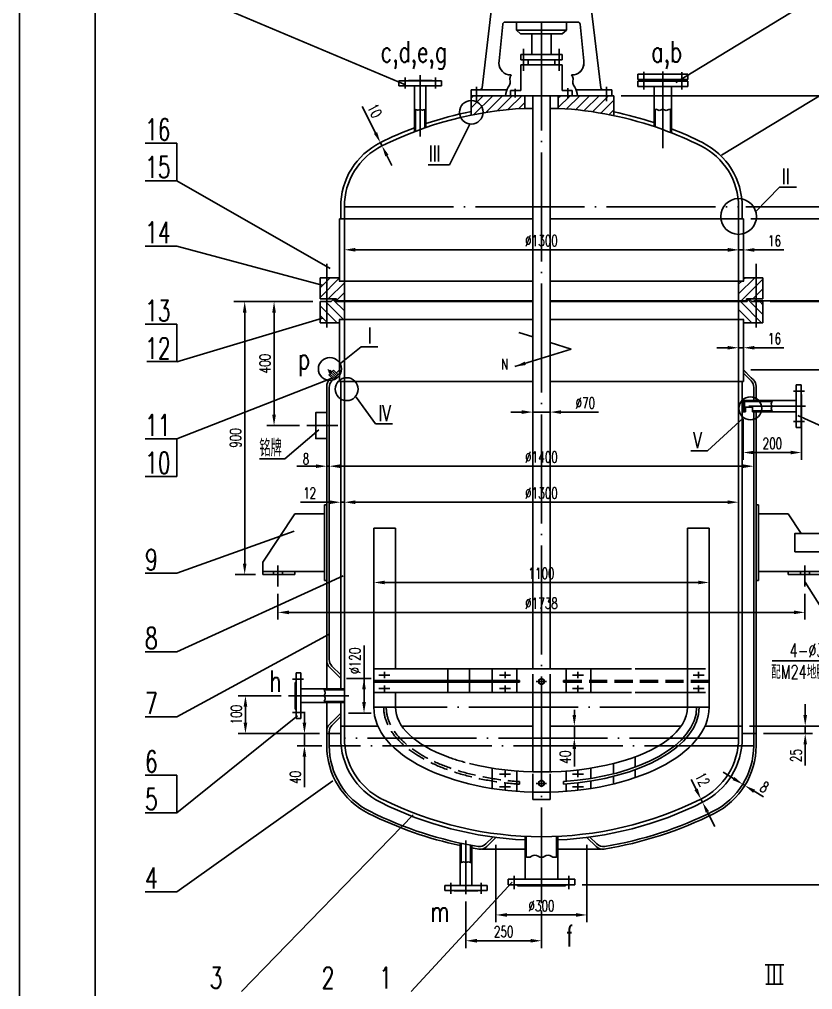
# Model space of a CAD drawing. Extents: x -7771 to -1831, y -3295 to 5105.
# Drawn here: x -7771 to -5155, y 69 to 3270 of the extents above; entities that cross this region are included whole.
import ezdxf

# ---------------------------------------------------------------- set-up
doc = ezdxf.new("R2010")
doc.units = 0
doc.header["$LTSCALE"] = 12
doc.header["$MEASUREMENT"] = 0
doc.linetypes.add('DASHDOT-M', pattern=[36, 30, -3, 0, -3])
doc.linetypes.add('HIDDEN-M', pattern=[7, 5, -2])
doc.layers.get('0').update_dxf_attribs({"linetype": 'CONTINUOUS'})
doc.styles.add('BIAOZHU', font='ROMANS.shx', dxfattribs={"width": 0.7, "bigfont": 'HLFSD.shx'})
doc.styles.add('HZ', font='txt.shx', dxfattribs={"width": 0.7, "height": 70, "bigfont": 'HLFSD.shx'})

msp = doc.modelspace()

# ---------------------------------------------------------------- hatches: boundary and pattern name
at = {"linetype": 'Continuous'}
h = msp.add_hatch(dxfattribs=at)
h.set_pattern_fill('ANSI31', scale=180, style=0)
h.paths.add_polyline_path([(-6281.5, 3018), (-6281.5, 2953.8, -0.037251), (-6104.8, 2976.4), (-6104.8, 3018)])
h.paths.add_polyline_path([(-5994.2, 3018), (-5994.2, 2976.4, -0.038617), (-5811.1, 2952.5), (-5811.1, 3018), (-5859.1, 3018)])
h = msp.add_hatch(dxfattribs=at)
h.set_pattern_fill('ANSI31', scale=180, style=0)
h.paths.add_polyline_path([(-6699.5, 2406.8), (-6715.5, 2406.8), (-6715.5, 2417.8), (-6757, 2417.8), (-6757, 2347.8), (-6726, 2347.8), (-6726, 2341.8), (-6715.5, 2341.8), (-6699.5, 2341.8)])
h.paths.add_polyline_path([(-6757, 2417.8), (-6779.5, 2417.8), (-6779.5, 2347.8), (-6757, 2347.8)])
h.paths.add_polyline_path([(-5342, 2417.8), (-5383.5, 2417.8), (-5383.5, 2406.8), (-5399.5, 2406.8), (-5399.5, 2341.8), (-5383.5, 2341.8), (-5373, 2341.8), (-5373, 2347.8), (-5342, 2347.8)])
h.paths.add_polyline_path([(-5319.5, 2417.8), (-5342, 2417.8), (-5342, 2347.8), (-5319.5, 2347.8)])
h = msp.add_hatch(dxfattribs=at)
h.set_pattern_fill('ANSI31', scale=180, angle=90, style=0)
h.paths.add_polyline_path([(-6699.5, 2338.8), (-6727.5, 2338.8), (-6727.5, 2344.8), (-6737.5, 2344.8), (-6743.5, 2338.8), (-6757, 2338.8), (-6757, 2268.8), (-6715.5, 2268.8), (-6715.5, 2279.8), (-6699.5, 2279.8)])
h.paths.add_polyline_path([(-6757, 2338.8), (-6779.5, 2338.8), (-6779.5, 2268.8), (-6757, 2268.8)])
h.paths.add_polyline_path([(-5342, 2338.8), (-5355.5, 2338.8), (-5361.5, 2344.8), (-5371.5, 2344.8), (-5371.5, 2338.8), (-5399.5, 2338.8), (-5399.5, 2279.8), (-5383.5, 2279.8), (-5383.5, 2268.8), (-5342, 2268.8)])
h.paths.add_polyline_path([(-5319.5, 2338.8), (-5342, 2338.8), (-5342, 2268.8), (-5319.5, 2268.8)])

# ---------------------------------------------------------------- linework, layer by layer
at = {"color": 7, "linetype": 'Continuous'}
for p, q in [((-7771.2, -3294.7), (-7771.2, 5105.3)), ((-5606.2, 3062.1), (-4679.8, 3625.9)), ((-6497.8, 3053.5), (-7251.8, 3372.3)), ((-5455.3, 2821.6), (-4679.8, 3293.4)), ((-5787.1, 3018), (-4970.5, 3018)), ((-6596.9, 2895.6), (-6640.3, 2982.6)), ((-6284.5, 2926.1), (-6352.3, 2790.5)), ((-7251.8, 2861.4), (-7356.8, 2861.4)), ((-7251.8, 2861.4), (-7251.8, 2737.4)), ((-6575.4, 2852.7), (-6580.8, 2863.4)), ((-6559.3, 2820.5), (-6543.2, 2788.3)), ((-6423, 2790.5), (-6352.3, 2790.5)), ((-7251.8, 2737.4), (-7356.8, 2737.4)), ((-6746.4, 2447.9), (-7251.8, 2737.4)), ((-5343.6, 2634.5), (-5264.1, 2716.9)), ((-5264.1, 2716.9), (-5208.6, 2716.9)), ((-5375.5, 2651.8), (-5081.5, 2651.8)), ((-5359.5, 2611.8), (-4970.5, 2611.8)), ((-5399.5, 2500.8), (-5399.5, 2533.9)), ((-7251.8, 2522.2), (-7356.8, 2522.2)), ((-6772.7, 2392.6), (-7251.8, 2522.2)), ((-6663.5, 2509.9), (-5435.5, 2509.9)), ((-5435.5, 2509.3), (-5471.5, 2509.3)), ((-5399.5, 2509.3), (-5383.5, 2509.3)), ((-5347.5, 2509.3), (-5250.3, 2509.3)), ((-5399.5, 2485.9), (-5399.5, 2485.3)), ((-6803.5, 2338.8), (-7063.7, 2338.8)), ((-6847.7, 2338.8), (-6955.4, 2338.8)), ((-5349, 2341.8), (-4970.5, 2341.8)), ((-5295.5, 2338.8), (-5054.4, 2338.8)), ((-6772.1, 2284.3), (-7251.8, 2139.9)), ((-7028.2, 2302.8), (-7028.2, 1474.8)), ((-6931.4, 1965.8), (-6931.4, 2302.8)), ((-7251.8, 2264), (-7356.8, 2264)), ((-7251.8, 2264), (-7251.8, 2139.9)), ((-6123.9, 2237.3), (-6078.4, 2222.7)), ((-6715.9, 2132.3), (-6644, 2189.2)), ((-6644, 2189.2), (-6588.6, 2189.2)), ((-5951.4, 2182), (-6137.1, 2124.6)), ((-6020.6, 2204.2), (-5951.4, 2182)), ((-5435.5, 2186.6), (-5471.5, 2186.6)), ((-5399.5, 2186.6), (-5383.5, 2186.6)), ((-5399.5, 2185.8), (-5399.5, 2162.6)), ((-5383.5, 2185.8), (-5383.5, 2162.6)), ((-5347.5, 2186.6), (-5250.3, 2186.6)), ((-7246.1, 2141.6), (-7351.1, 2141.6)), ((-5359.5, 2113.8), (-5054.4, 2113.8)), ((-6737.9, 2087.1), (-7251.8, 1885.9)), ((-6596.7, 1935.2), (-6660.2, 2023.4)), ((-6114.4, 1974.4), (-6150.4, 1974.4)), ((-6078.4, 1974.4), (-6020.6, 1974.4)), ((-5984.6, 1974.4), (-5861, 1974.4)), ((-5382.7, 1955), (-5501.5, 1846.3)), ((-5204.1, 1963), (-4679.8, 1724)), ((-6847.7, 1929.8), (-6955.4, 1929.8)), ((-6596.7, 1935.2), (-6541.2, 1935.2)), ((-5384.4, 1950.8), (-5384.4, 1817)), ((-5191.5, 1950.8), (-5191.5, 1817)), ((-6783.5, 1916.1), (-6895.9, 1820)), ((-7251.8, 1885.9), (-7356.8, 1885.9)), ((-7251.8, 1885.9), (-7251.8, 1761.8)), ((-5556.9, 1846.3), (-5501.5, 1846.3)), ((-5348.4, 1841), (-5227.5, 1841)), ((-6895.9, 1820), (-6979.9, 1820)), ((-6793.5, 1795.9), (-6855.9, 1795.9)), ((-6749.5, 1795.9), (-6757.5, 1795.9)), ((-5385.5, 1795.9), (-6713.5, 1795.9)), ((-6713.5, 1795.9), (-6677.5, 1795.9)), ((-7251.8, 1761.8), (-7356.8, 1761.8)), ((-6747.5, 1677.1), (-6844.7, 1677.1)), ((-6699.5, 1677.1), (-6711.5, 1677.1)), ((-6663.5, 1677.1), (-5435.5, 1677.1)), ((-6663.5, 1677.1), (-6627.5, 1677.1)), ((-6864.9, 1581.2), (-7251.8, 1442.5)), ((-7251.8, 1442.5), (-7356.8, 1442.5)), ((-6703.5, 1434.4), (-7251.8, 1183.7)), ((-6992.4, 1438.8), (-7059.5, 1438.8)), ((-6566.5, 1412.3), (-5532.5, 1412.3)), ((-5180.2, 1413.5), (-5016.8, 1154.2)), ((-6918.4, 1374.8), (-6918.4, 1289.7)), ((-5180.6, 1374.8), (-5180.6, 1289.7)), ((-6882.4, 1313.7), (-5216.6, 1313.7)), ((-6749.5, 1241.7), (-7251.8, 969)), ((-6634.7, 1204.4), (-6634.7, 1017.5)), ((-7251.8, 1183.7), (-7356.8, 1183.7)), ((-5016.8, 1154.2), (-5288.4, 1154.2)), ((-6692.4, 1096), (-6610.7, 1096)), ((-6586.2, 1106.7), (-6550.1, 1106.7)), ((-6567.1, 1117.3), (-6567.1, 1096.1)), ((-6188, 1106.7), (-6152, 1106.7)), ((-6168.9, 1117.3), (-6168.9, 1096.1)), ((-5911, 1106.7), (-5947.1, 1106.7)), ((-5930.1, 1117.3), (-5930.1, 1096.1)), ((-5512.9, 1106.7), (-5548.9, 1106.7)), ((-5532, 1117.3), (-5532, 1096.1)), ((-6586.2, 1062.2), (-6550.1, 1062.2)), ((-6567.1, 1072.8), (-6567.1, 1051.6)), ((-6188, 1062.2), (-6152, 1062.2)), ((-6168.9, 1072.8), (-6168.9, 1051.6)), ((-6067.1, 1085.5), (-6033.2, 1085.5)), ((-5911, 1062.2), (-5947.1, 1062.2)), ((-5930.1, 1072.8), (-5930.1, 1051.6)), ((-5512.9, 1062.2), (-5548.9, 1062.2)), ((-5532, 1072.8), (-5532, 1051.6)), ((-6907.6, 1038.8), (-7049.7, 1038.8)), ((-7025.7, 1002.8), (-7025.7, 949.8)), ((-5179.7, 974.8), (-5179.7, 1010.8)), ((-7251.8, 969), (-7356.8, 969)), ((-6854.5, 972.2), (-7251.8, 652.6)), ((-6831.2, 949.8), (-6831.2, 985.8)), ((-6686.3, 981.5), (-6610.7, 981.5)), ((-5941.1, 974.8), (-5941.1, 991.7)), ((-5996.6, 938.8), (-5917.1, 938.8)), ((-5941.1, 938.8), (-5941.1, 898.8)), ((-5363.5, 938.8), (-4970.5, 938.8)), ((-5018.5, 938.8), (-5203.7, 938.8)), ((-5179.7, 938.8), (-5179.7, 913.8)), ((-6855.2, 913.8), (-7049.7, 913.8)), ((-6781.5, 913.8), (-6855.2, 913.8)), ((-6831.2, 913.8), (-6831.2, 873.8)), ((-5996.6, 898.8), (-5917.1, 898.8)), ((-5317.5, 913.8), (-5155.7, 913.8)), ((-6773.5, 873.8), (-6855.2, 873.8)), ((-5179.7, 877.8), (-5179.7, 808.1)), ((-6831.2, 837.8), (-6831.2, 737)), ((-5941.1, 862.8), (-5941.1, 804.8)), ((-7251.8, 776.7), (-7356.8, 776.7)), ((-7251.8, 776.7), (-7251.8, 652.6)), ((-6188, 780.4), (-6152, 780.4)), ((-6168.9, 791), (-6168.9, 769.8)), ((-5911, 780.4), (-5947.1, 780.4)), ((-5930.1, 791), (-5930.1, 769.8)), ((-5416.3, 765.6), (-5450.1, 786.5)), ((-6737.8, 757.6), (-7251.8, 392.2)), ((-6188, 738.1), (-6152, 738.1)), ((-6168.9, 748.7), (-6168.9, 727.5)), ((-6067.1, 749.6), (-6033.2, 749.6)), ((-5911, 738.1), (-5947.1, 738.1)), ((-5930.1, 748.7), (-5930.1, 727.5)), ((-5539.8, 730.1), (-5555.9, 762.3)), ((-5378.8, 742.4), (-5385.6, 746.6)), ((-5348.2, 723.5), (-5317.6, 704.6)), ((-5523.7, 697.9), (-5518.3, 687.2)), ((-7251.8, 652.6), (-7356.8, 652.6)), ((-6472.1, 646.2), (-7038.6, 63)), ((-5502.2, 655), (-5478.2, 606.9)), ((-6199.5, 547.3), (-6199.5, 291.5)), ((-5899.5, 547.3), (-5899.5, 291.5)), ((-6145.8, 423.5), (-6479.4, 63)), ((-7251.8, 392.2), (-7356.8, 392.2)), ((-5915.5, 414.8), (-4970.5, 414.8)), ((-6298.6, 359.5), (-6298.6, 206.4)), ((-6049.5, 330.5), (-6049.5, 206.4)), ((-6163.5, 315.5), (-5935.5, 315.5)), ((-6085.5, 230.4), (-6262.6, 230.4)), ((-5311.7, 151.4), (-5250.2, 151.4)), ((-5300.8, 151.4), (-5300.8, 87.3)), ((-5282.5, 151.4), (-5282.5, 87.3)), ((-5261.4, 151.4), (-5261.4, 87.3)), ((-5309.2, 87.3), (-5252, 87.3))]:
    msp.add_line(p, q, dxfattribs=at)
at = {"color": 4, "linetype": 'Continuous'}
for p, q in [((-7521.2, -3244.7), (-7521.2, 5055.3)), ((-6179.2, 3599.8), (-6245.2, 3044.6)), ((-5919.9, 3599.8), (-5853.9, 3044.6)), ((-6177.2, 3253.7), (-6189, 3132.9)), ((-6169.3, 3261), (-5929.8, 3261)), ((-6132.2, 3234.6), (-6132.2, 3261)), ((-6132.2, 3234.6), (-5966.8, 3234.6)), ((-6118.1, 3222.6), (-6132.2, 3234.6)), ((-5980.9, 3222.6), (-5966.8, 3234.6)), ((-5966.8, 3234.6), (-5966.8, 3261)), ((-5921.8, 3253.7), (-5910.1, 3132.9)), ((-6118.1, 3222.6), (-5980.9, 3222.6)), ((-6081.5, 3154.1), (-6081.5, 3222.6)), ((-6017.5, 3154.1), (-6017.5, 3222.6)), ((-6117.5, 3154.1), (-5981.5, 3154.1)), ((-6117.5, 3136.2), (-6117.5, 3154.1)), ((-5981.5, 3136.2), (-5981.5, 3154.1)), ((-6117.5, 3136.2), (-5981.5, 3136.2)), ((-6117.5, 3120.3), (-5981.5, 3120.3)), ((-6117.5, 3034.9), (-6117.5, 3120.3)), ((-6093.6, 3120.3), (-6093.6, 3136.2)), ((-6005.4, 3120.3), (-6005.4, 3136.2)), ((-5981.5, 3034.9), (-5981.5, 3120.3)), ((-6158, 3086.9), (-6149, 3086.9)), ((-5941.1, 3086.9), (-5950, 3086.9)), ((-5941.1, 3086.9), (-5950, 3086.9)), ((-5732, 3088.7), (-5567, 3088.7)), ((-5732, 3071.7), (-5732, 3088.7)), ((-5567, 3088.7), (-5567, 3071.7)), ((-6379.5, 3066.7), (-6519.5, 3066.7)), ((-6519.5, 3066.7), (-6519.5, 3050.7)), ((-6519.5, 3050.7), (-6379.5, 3050.7)), ((-6410.5, 3068.7), (-6488.5, 3068.7)), ((-6488.5, 3068.7), (-6488.5, 3066.7)), ((-6468.5, 2899.6), (-6468.5, 3050.7)), ((-6430.5, 2913.4), (-6430.5, 3050.7)), ((-6410.5, 3066.7), (-6410.5, 3068.7)), ((-6379.5, 3066.7), (-6379.5, 3050.7)), ((-5567, 3071.7), (-5732, 3071.7)), ((-5567, 3065.7), (-5732, 3065.7)), ((-5732, 3065.7), (-5732, 3048.7)), ((-5732, 3048.7), (-5567, 3048.7)), ((-5700.5, 3068.7), (-5700.5, 3071.7)), ((-5598.5, 3068.7), (-5700.5, 3068.7)), ((-5700.5, 3068.7), (-5700.5, 3065.7)), ((-5598.5, 3068.7), (-5700.5, 3068.7)), ((-5678, 2916.5), (-5678, 3048.7)), ((-5621, 2895.8), (-5621, 3048.7)), ((-5598.5, 3071.7), (-5598.5, 3068.7)), ((-5598.5, 3065.7), (-5598.5, 3068.7)), ((-5567, 3048.7), (-5567, 3065.7)), ((-6281.5, 3038), (-6281.5, 2953.8)), ((-6281.5, 3038), (-6253, 3038)), ((-6281.5, 3018), (-6049.5, 3018)), ((-6239.9, 3018), (-6281.5, 3018)), ((-6253, 3038), (-6163.3, 3038)), ((-6117.5, 3034.9), (-6151.1, 3034.9)), ((-6151.1, 3034.9), (-6151.1, 3018)), ((-6104.8, 2976.4), (-6104.8, 3018)), ((-6078.4, 1127.4), (-6078.4, 3018)), ((-6049.5, 3018), (-5817.5, 3018)), ((-6020.6, 1127.4), (-6020.6, 3018)), ((-5994.2, 2976.4), (-5994.2, 3018)), ((-5981.5, 3034.9), (-5947.9, 3034.9)), ((-5947.9, 3034.9), (-5947.9, 3018)), ((-5935.8, 3038), (-5846, 3038)), ((-5859.1, 3018), (-5811.1, 3018)), ((-5817.5, 3038), (-5846, 3038)), ((-5817.5, 3038), (-5817.5, 3018)), ((-5811.1, 3018), (-5811.1, 2952.5)), ((-6465, 2901), (-6465, 2972.6)), ((-6434, 2912.2), (-6434, 2972.6)), ((-6104.8, 2976.4), (-6078.4, 2976.4)), ((-6020.6, 2976.4), (-5994.2, 2976.4)), ((-5674.5, 2915.3), (-5674.5, 2973)), ((-5624.5, 2897.2), (-5624.5, 2973)), ((-6711.5, 2611.8), (-6711.5, 2651.8)), ((-6699.5, 2611.8), (-6699.5, 2651.8)), ((-5399.5, 2611.8), (-5399.5, 2651.8)), ((-5387.5, 2611.8), (-5387.5, 2651.8)), ((-6715.5, 2406.8), (-6715.5, 2611.8)), ((-6715.5, 2611.8), (-6078.4, 2611.8)), ((-6699.5, 2611.8), (-6699.5, 2341.8)), ((-6020.6, 2611.8), (-5383.5, 2611.8)), ((-5399.5, 2611.8), (-5399.5, 2341.8)), ((-5383.5, 2611.8), (-5383.5, 2406.8)), ((-6699.5, 2500.8), (-6699.5, 2533.9)), ((-6779.5, 2347.8), (-6779.5, 2417.8)), ((-6779.5, 2417.8), (-6715.5, 2417.8)), ((-6078.4, 2406.8), (-6716.5, 2406.8)), ((-5382.5, 2406.8), (-6020.6, 2406.8)), ((-5319.5, 2417.8), (-5383.5, 2417.8)), ((-5319.5, 2347.8), (-5319.5, 2417.8)), ((-6726, 2347.8), (-6779.5, 2347.8)), ((-6743.5, 2338.8), (-6779.5, 2338.8)), ((-6779.5, 2338.8), (-6779.5, 2268.8)), ((-6737.5, 2344.8), (-6743.5, 2338.8)), ((-6726, 2344.8), (-6737.5, 2344.8)), ((-6727.5, 2338.8), (-6727.5, 2344.8)), ((-6715.5, 2341.8), (-6727.5, 2341.8)), ((-6078.4, 2338.8), (-6727.5, 2338.8)), ((-6726, 2341.8), (-6726, 2347.8)), ((-6078.4, 2341.8), (-6715.5, 2341.8)), ((-6711.5, 2338.8), (-6078.4, 2338.8)), ((-6699.5, 2074.8), (-6699.5, 2341.8)), ((-5383.5, 2341.8), (-6020.6, 2341.8)), ((-5371.5, 2338.8), (-6020.6, 2338.8)), ((-6020.6, 2338.8), (-5387.5, 2338.8)), ((-5399.5, 2074.8), (-5399.5, 2344.8)), ((-5399.5, 2338.8), (-5399.5, 938.8)), ((-5383.5, 2341.8), (-5371.5, 2341.8)), ((-5373, 2341.8), (-5373, 2347.8)), ((-5373, 2347.8), (-5319.5, 2347.8)), ((-5373, 2344.8), (-5361.5, 2344.8)), ((-5371.5, 2344.8), (-5371.5, 2338.8)), ((-5361.5, 2344.8), (-5355.5, 2338.8)), ((-5355.5, 2338.8), (-5319.5, 2338.8)), ((-5319.5, 2338.8), (-5319.5, 2268.8)), ((-6716.5, 2279.8), (-6078.4, 2279.8)), ((-6715.5, 2074.8), (-6715.5, 2279.8)), ((-6020.6, 2279.8), (-5382.5, 2279.8)), ((-5383.5, 2279.8), (-5383.5, 2074.8)), ((-6779.5, 2268.8), (-6715.5, 2268.8)), ((-5319.5, 2268.8), (-5383.5, 2268.8)), ((-6746, 2112.8), (-6751.1, 2107.7)), ((-6735.8, 2112.8), (-6751.1, 2097.5)), ((-6746, 2112.8), (-6740.9, 2107.7)), ((-6735.8, 2112.8), (-6720.5, 2097.5)), ((-6715.5, 2113.8), (-6726.1, 2103.2)), ((-6715.5, 2113.8), (-6726.1, 2103.2)), ((-5383.5, 2113.8), (-5372.9, 2103.2)), ((-5383.5, 2113.8), (-5357.6, 2087.9)), ((-6751.1, 2107.7), (-6746, 2102.6)), ((-6751.1, 2097.5), (-6735.8, 2082.2)), ((-6741.5, 2087.9), (-6748.7, 2080.6)), ((-6747.5, 2101.1), (-6732.2, 2085.8)), ((-6741.5, 2087.9), (-6745.2, 2084.1)), ((-6741.5, 2087.9), (-6745.2, 2084.1)), ((-6715.5, 2102.5), (-6740.7, 2077.3)), ((-6739.4, 2109.3), (-6724, 2094)), ((-5383.5, 2102.5), (-5358.3, 2077.3)), ((-5357.6, 2087.9), (-5350.3, 2080.6)), ((-6757.5, 2012.8), (-6757.5, 2059.4)), ((-6749.5, 2032.8), (-6749.5, 2056)), ((-6078.4, 2074.8), (-6715.5, 2074.8)), ((-6711.5, 1061.3), (-6711.5, 2074.8)), ((-6699.5, 938.8), (-6699.5, 2074.8)), ((-6078.4, 2050.8), (-6078.4, 1950.4)), ((-5383.5, 2074.8), (-6020.6, 2074.8)), ((-6020.6, 2050.8), (-6020.6, 1950.4)), ((-5387.5, 2074.8), (-5387.5, 1788.8)), ((-5349.5, 2056), (-5349.5, 2012.8)), ((-5341.5, 2059.4), (-5341.5, 2012.8)), ((-5209.5, 2063.8), (-5193.5, 2063.8)), ((-5209.5, 1923.8), (-5209.5, 2063.8)), ((-5193.5, 2063.8), (-5193.5, 1923.8)), ((-6749.5, 1994.8), (-6749.5, 2032.8)), ((-5193.5, 2032.8), (-5191.5, 2032.8)), ((-5191.5, 2032.8), (-5191.5, 1954.8)), ((-6757.5, 1061.3), (-6757.5, 2012.8)), ((-6749.5, 1157.8), (-6749.5, 1994.8)), ((-5384.4, 2012.8), (-5209.5, 2012.8)), ((-5384.4, 2012.8), (-5384.4, 1974.8)), ((-5379.4, 2012.8), (-5379.4, 1974.8)), ((-5379.4, 2009.3), (-5289.2, 2009.3)), ((-5376.7, 1974.8), (-5376.7, 1991.1)), ((-5376.7, 1991.1), (-5353.1, 1991.1)), ((-5353.1, 1991.1), (-5353.1, 1974.8)), ((-5384.4, 1974.8), (-5376.7, 1974.8)), ((-5379.4, 1978.3), (-5376.7, 1978.3)), ((-5353.1, 1978.3), (-5289.2, 1978.3)), ((-5353.1, 1974.8), (-5209.5, 1974.8)), ((-5349.5, 1974.8), (-5349.5, 913.8)), ((-5341.5, 1974.8), (-5341.5, 913.8)), ((-5191.5, 1954.8), (-5193.5, 1954.8)), ((-5193.5, 1923.8), (-5209.5, 1923.8)), ((-6749.5, 1725.1), (-6749.5, 1819.9)), ((-5349.5, 1725.1), (-5349.5, 1819.9)), ((-5387.5, 1788.8), (-5387.5, 938.8)), ((-6699.5, 1530.8), (-6699.5, 1701.1)), ((-5399.5, 1530.8), (-5399.5, 1701.1)), ((-6757.5, 1668.8), (-6765.5, 1668.8)), ((-6765.5, 1668.8), (-6765.5, 1418.8)), ((-5341.5, 1668.8), (-5333.5, 1668.8)), ((-5333.5, 1668.8), (-5333.5, 1418.8)), ((-6968.4, 1478.8), (-6863.4, 1638.8)), ((-6863.4, 1638.8), (-6765.5, 1638.8)), ((-5235.6, 1638.8), (-5333.5, 1638.8)), ((-5193.3, 1574.4), (-5235.6, 1638.8)), ((-6602.5, 1000.5), (-6602.5, 1591)), ((-6602.5, 1591), (-6530.9, 1591)), ((-6530.9, 1127.4), (-6530.9, 1591)), ((-5568.2, 1000.5), (-5568.2, 1591)), ((-5568.2, 1591), (-5496.5, 1591)), ((-5496.5, 1000.5), (-5496.5, 1591)), ((-6968.4, 1448.8), (-6968.4, 1478.8)), ((-6968.4, 1448.8), (-6968.4, 1438.8)), ((-6968.4, 1448.8), (-6765.5, 1448.8)), ((-6933.4, 1438.8), (-6933.4, 1448.8)), ((-6903.4, 1448.8), (-6903.4, 1438.8)), ((-6863.4, 1438.8), (-6863.4, 1448.8)), ((-5130.6, 1448.8), (-5333.5, 1448.8)), ((-5235.6, 1438.8), (-5235.6, 1448.8)), ((-5195.6, 1448.8), (-5195.6, 1438.8)), ((-5165.6, 1438.8), (-5165.6, 1448.8)), ((-6968.4, 1438.8), (-6863.4, 1438.8)), ((-6765.5, 1418.8), (-6757.5, 1418.8)), ((-6602.5, 1319.8), (-6602.5, 1436.3)), ((-5496.5, 1319.8), (-5496.5, 1436.3)), ((-5333.5, 1418.8), (-5341.5, 1418.8)), ((-5130.6, 1438.8), (-5235.6, 1438.8)), ((-6711.5, 1096), (-6748.7, 1133.3)), ((-6741.5, 1126), (-6745.2, 1129.7)), ((-6741.5, 1126), (-6745.2, 1129.7)), ((-6711.5, 1107.4), (-6740.7, 1136.6)), ((-6602.5, 1127.4), (-5812.2, 1127.4)), ((-6212, 1127.4), (-6212, 1089.2)), ((-6130.8, 1127.4), (-6130.8, 1089.2)), ((-5968.3, 1127.4), (-5968.3, 1089.2)), ((-5740.5, 1127.4), (-5568.2, 1127.4)), ((-6858.5, 1113.8), (-6858.5, 963.8)), ((-6843.5, 1113.8), (-6858.5, 1113.8)), ((-6843.5, 963.8), (-6843.5, 1113.8)), ((-6602.5, 1089.2), (-6122.4, 1089.2)), ((-6122.4, 1083.5), (-6122.4, 1089.2)), ((-6861.5, 1082.8), (-6861.5, 994.8)), ((-6858.5, 1082.8), (-6861.5, 1082.8)), ((-6699.5, 1061.3), (-6843.5, 1061.3)), ((-6699.5, 1057.8), (-6765.6, 1057.8)), ((-6602.5, 1083.5), (-6122.4, 1083.5)), ((-6212, 1083.5), (-6212, 1049.7)), ((-6130.8, 1083.5), (-6130.8, 1049.7)), ((-5968.3, 1083.5), (-5968.3, 1049.7)), ((-6602.5, 1049.7), (-5812.2, 1049.7)), ((-6530.9, 1000.5), (-6530.9, 1049.7)), ((-6078.4, 787.6), (-6078.4, 1049.7)), ((-6020.6, 787.6), (-6020.6, 1049.7)), ((-5740.5, 1049.7), (-5568.2, 1049.7)), ((-6861.5, 994.8), (-6858.5, 994.8)), ((-6699.5, 1016.3), (-6843.5, 1016.3)), ((-6699.5, 1019.8), (-6765.6, 1019.8)), ((-6757.5, 913.8), (-6757.5, 1016.3)), ((-6711.5, 938.8), (-6711.5, 1016.3)), ((-6858.5, 963.8), (-6843.5, 963.8)), ((-6711.5, 981.5), (-6748.7, 944.3)), ((-6711.5, 970.2), (-6740.7, 941)), ((-6741.5, 951.6), (-6745.2, 947.8)), ((-6741.5, 951.6), (-6745.2, 947.8)), ((-6711.5, 938.8), (-6711.5, 898.8)), ((-6588.9, 938.8), (-6711.5, 938.8)), ((-6699.5, 938.8), (-6699.5, 898.8)), ((-6078.4, 938.8), (-6510.3, 938.8)), ((-5588.8, 938.8), (-6020.6, 938.8)), ((-5387.5, 938.8), (-5510.2, 938.8)), ((-5399.5, 938.8), (-5399.5, 898.8)), ((-5387.5, 938.8), (-5387.5, 898.8)), ((-6757.5, 913.8), (-6757.5, 873.8)), ((-6757.5, 913.8), (-6711.5, 913.8)), ((-6749.5, 913.8), (-6749.5, 919.8)), ((-6749.5, 913.8), (-6749.5, 873.8)), ((-5387.5, 913.8), (-5341.5, 913.8)), ((-5349.5, 913.8), (-5349.5, 873.8)), ((-5341.5, 913.8), (-5341.5, 873.8)), ((-6212, 799.7), (-6212, 733)), ((-6130.8, 790.2), (-6130.8, 723.7)), ((-5968.3, 790.2), (-5968.3, 756)), ((-5976.7, 746.9), (-5976.7, 755.4)), ((-5968.3, 747.6), (-5968.3, 723.7)), ((-6078.4, 696.7), (-6078.4, 721)), ((-6020.6, 696.7), (-6020.6, 721)), ((-6078.4, 696.7), (-6020.6, 696.7)), ((-6317.6, 552.6), (-6317.6, 412.6)), ((-6314.1, 552.6), (-6314.1, 488.3)), ((-6283.1, 545.5), (-6283.1, 488.3)), ((-6279.6, 544.9), (-6279.6, 412.6)), ((-6209.5, 572.6), (-6232.6, 549.6)), ((-6199.5, 571.3), (-6229.8, 541)), ((-6103.5, 573.8), (-6103.5, 433.8)), ((-6099.5, 573.8), (-6099.5, 507)), ((-5999.5, 574.9), (-5999.5, 507)), ((-5995.5, 575), (-5995.5, 433.8)), ((-5899.5, 571.3), (-5869.2, 541)), ((-5889.5, 572.6), (-5866.5, 549.6)), ((-6246.2, 532.6), (-6103.5, 532.6)), ((-5995.5, 532.6), (-5852.9, 532.6)), ((-6159.5, 433.8), (-6159.5, 414.8)), ((-5939.5, 433.8), (-6159.5, 433.8)), ((-5939.5, 414.8), (-5939.5, 433.8)), ((-6368.6, 412.6), (-6368.6, 396.6)), ((-6228.6, 412.6), (-6368.6, 412.6)), ((-6368.6, 396.6), (-6228.6, 396.6)), ((-6337.6, 396.6), (-6337.6, 394.6)), ((-6337.6, 394.6), (-6259.6, 394.6)), ((-6259.6, 394.6), (-6259.6, 396.6)), ((-6228.6, 396.6), (-6228.6, 412.6)), ((-6159.5, 414.8), (-5939.5, 414.8)), ((-6128.5, 414.8), (-6128.5, 411.8)), ((-6128.5, 411.8), (-5970.5, 411.8)), ((-5970.5, 411.8), (-5970.5, 414.8))]:
    msp.add_line(p, q, dxfattribs=at)
at = {"color": 1, "linetype": 'DASHDOT-M'}
for p, q in [((-6049.5, 4127), (-6049.5, 354.5)), ((-6108.5, 3172.9), (-6108.5, 3100)), ((-5990.6, 3172.9), (-5990.6, 3100)), ((-6499.5, 3041.7), (-6499.5, 3077.7)), ((-6449.5, 3085.9), (-6449.5, 2883.5)), ((-6399.5, 3041.7), (-6399.5, 3077.7)), ((-5712, 3038.7), (-5712, 3096.6)), ((-5649.5, 3097.8), (-5649.5, 2844.7)), ((-5587, 3038.7), (-5587, 3095.4)), ((-6263.9, 3047.2), (-6263.9, 3000.2)), ((-6136.5, 3041.3), (-6136.5, 3012)), ((-5962.7, 3043.1), (-5962.7, 3009.3)), ((-5835.1, 3047.2), (-5835.1, 3000.2)), ((-6699.5, 2651.8), (-5399.5, 2651.8)), ((-6757, 2253.8), (-6757, 2463.8)), ((-5342, 2253.8), (-5342, 2463.8)), ((-6753.6, 2115.3), (-6724.1, 2085.8)), ((-5218.5, 2043.8), (-5182.5, 2043.8)), ((-5365.2, 1993.8), (-5179, 1993.8)), ((-6823.7, 1929.8), (-6721.5, 1929.8)), ((-5218.5, 1943.8), (-5182.5, 1943.8)), ((-6918.4, 1468.8), (-6918.4, 1398.8)), ((-5180.6, 1468.8), (-5180.6, 1398.8)), ((-6834.5, 1093.8), (-6870.5, 1093.8)), ((-6685.1, 1038.8), (-6883.6, 1038.8)), ((-5496.5, 1000.5), (-6602.5, 1000.5)), ((-6834.5, 983.8), (-6870.5, 983.8)), ((-5399.5, 898.8), (-6699.5, 898.8)), ((-5349.5, 873.8), (-6749.5, 873.8)), ((-6298.6, 383.5), (-6298.6, 560.6)), ((-6348.6, 421.6), (-6348.6, 385.6)), ((-6248.6, 421.6), (-6248.6, 385.6)), ((-6139.5, 444.8), (-6139.5, 400.8)), ((-5959.5, 444.8), (-5959.5, 400.8))]:
    msp.add_line(p, q, dxfattribs=at)
at = {"color": 6, "linetype": 'HIDDEN-M'}
for p, q in [((-6358.6, 1089.2), (-6358.6, 1127.4)), ((-6286.9, 1089.2), (-6286.9, 1127.4)), ((-6078.4, 1049.7), (-6078.4, 1127.4)), ((-6020.6, 1049.7), (-6020.6, 1127.4)), ((-5887, 1127.4), (-5887, 1089.2)), ((-5812.2, 1127.4), (-5740.5, 1127.4)), ((-5568.2, 1127.4), (-5496.5, 1127.4)), ((-5976.7, 1089.2), (-5496.5, 1089.2)), ((-5976.7, 1083.5), (-5976.7, 1089.2)), ((-6358.6, 1049.7), (-6358.6, 1083.5)), ((-6286.9, 1049.7), (-6286.9, 1083.5)), ((-5976.7, 1083.5), (-5496.5, 1083.5)), ((-5887, 1083.5), (-5887, 1049.7)), ((-5812.2, 1049.7), (-5740.5, 1049.7)), ((-5568.2, 1049.7), (-5496.5, 1049.7)), ((-5740.5, 803.1), (-5740.5, 837)), ((-5812.2, 781.1), (-5812.2, 814.9)), ((-6078.4, 721), (-6078.4, 787.6)), ((-6020.6, 721), (-6020.6, 787.6)), ((-5887, 799.7), (-5887, 765.7)), ((-5812.2, 747.7), (-5812.2, 772.6)), ((-5740.5, 768.4), (-5740.5, 794.5)), ((-6122.4, 746.9), (-6122.4, 755.4)), ((-5887, 757.2), (-5887, 733))]:
    msp.add_line(p, q, dxfattribs=at)
at = {"color": 4, "linetype": 'Continuous'}
msp.add_lwpolyline([(-6757.5, 1972.9), (-6794.1, 1972.9), (-6794.1, 1886.8), (-6757.5, 1886.8)], dxfattribs=at)
for points in [[(-5213.8, 1513.7), (-5110.5, 1513.7), (-5110.5, 1574.4), (-5213.8, 1574.4)], [(-6040.7, 1090.6), (-6049.5, 1095.7), (-6058.4, 1090.6), (-6058.4, 1080.4), (-6049.5, 1075.3), (-6040.7, 1080.4)], [(-6040.7, 754.7), (-6049.5, 759.9), (-6058.4, 754.7), (-6058.4, 744.5), (-6049.5, 739.4), (-6040.7, 744.5)]]:
    msp.add_lwpolyline(points, close=True, dxfattribs=at)
at = {"color": 7, "linetype": 'Continuous'}
for centre, radius in [((-6280.9, 2963.5), 39), ((-5399.6, 2619.7), 58.9), ((-6747.3, 2116.7), 37.8), ((-6691.6, 2050), 37.8), ((-5360.7, 1986.5), 37.8)]:
    msp.add_circle(centre, radius, dxfattribs=at)
at = {"color": 4, "linetype": 'Continuous'}
for centre in [(-6049.5, 1085.5), (-6049.5, 749.6)]:
    msp.add_circle(centre, 8.86, dxfattribs=at)
for centre, radius, start, end in [((-6169.3, 3253), 8, 90, 174.4484), ((-5929.8, 3253), 8, 5.5516, 90), ((-6149.6, 3126), 40, 170.0054, 257.9235), ((-5949.5, 3126), 40, 282.0765, 9.9946), ((-5949.5, 3126), 40, 312.4211, 9.9946), ((-6253, 3046), 8, 270, 350.0054), ((-5846, 3046), 8, 189.9946, 270), ((-6042.1, 1780.8), 1197.2, 93.0043, 116.4532), ((-6049.5, 1801), 1187.9, 101.2628, 108.708), ((-6057, 1780.8), 1197.2, 70.1026, 86.9957), ((-6049.5, 1801), 1187.9, 71.7751, 78.4223), ((-6049.5, 1801), 1187.9, 110.6547, 116.5651), ((-6057, 1780.8), 1197.2, 63.5468, 70.1026), ((-6049.5, 1801), 1187.9, 63.4349, 68.8548), ((-6475, 2651.8), 236.6, 116.5651, 180), ((-6475, 2651.8), 224.6, 116.5651, 180), ((-5624.1, 2651.8), 224.6, 0, 63.4349), ((-5624.1, 2651.8), 236.6, 0, 63.4349), ((-6727.5, 2059.4), 30, 135, 180), ((-5371.5, 2059.4), 30, 0, 45), ((-6719.5, 2056), 30, 135, 180), ((-5379.5, 2056), 30, 0, 45), ((-6727.5, 1154.5), 30, 180, 225), ((-6719.5, 1157.8), 30, 180, 225), ((-6727.5, 923.1), 30, 135, 180), ((-6719.5, 919.8), 30, 135, 180), ((-6475, 898.8), 236.6, 180, 243.4349), ((-6475, 898.8), 224.6, 180, 243.4349), ((-5624.1, 898.8), 224.6, 296.5651, 0), ((-5624.1, 898.8), 236.6, 296.5651, 0), ((-6507.7, 873.8), 249.8, 180, 243.4349), ((-6507.7, 873.8), 241.8, 180, 243.4349), ((-5591.4, 873.8), 241.8, 296.5651, 0), ((-5591.4, 873.8), 249.8, 296.5651, 0), ((-6049.5, 1749.6), 1187.9, 243.4349, 267.3944), ((-6049.5, 1749.6), 1175.9, 243.4349, 296.5651), ((-6049.5, 1749.6), 1187.9, 272.6056, 296.5651), ((-6049.5, 1790.1), 1274.3, 243.4349, 257.8543), ((-6049.5, 1790.1), 1266.3, 243.4349, 260.4902), ((-6049.5, 1790.1), 1274.3, 279.3198, 296.5651), ((-6049.5, 1790.1), 1266.3, 279.5098, 296.5651), ((-6253.8, 570.8), 30, 260.4902, 315), ((-5845.3, 570.8), 30, 225, 279.5098), ((-6049.5, 1790.1), 1274.3, 259.5965, 260.6802), ((-6251, 562.2), 30, 260.6802, 315), ((-5848, 562.2), 30, 225, 279.3198)]:
    msp.add_arc(centre, radius, start, end, dxfattribs=at)
at = {"color": 7, "linetype": 'Continuous'}
for centre, radius, start, end in [((-6464.7, 2965.7), 6.9, 56.6015, 123.3985), ((-6457.1, 2977.3), 6.9, 236.6015, 303.3985), ((-6449.5, 2965.7), 6.9, 56.6015, 123.3985), ((-6441.9, 2977.3), 6.9, 236.6015, 303.3985), ((-6434.3, 2965.7), 6.9, 56.6015, 123.3985), ((-5672.3, 2962.9), 10.4, 56.6015, 123.3985), ((-5660.9, 2980.1), 10.4, 236.6015, 303.3985), ((-5649.5, 2962.9), 10.4, 56.6015, 123.3985), ((-5638.1, 2980.1), 10.4, 236.6015, 303.3985), ((-5626.7, 2962.9), 10.4, 56.6015, 123.3985), ((-5284.6, 2001.4), 6.9, 146.6015, 213.3985), ((-5284.6, 1986.2), 6.9, 146.6015, 213.3985), ((-5296.1, 2009), 6.9, 326.6015, 33.3985), ((-5296.1, 1993.8), 6.9, 326.6015, 33.3985), ((-5296.1, 1978.6), 6.9, 326.6015, 33.3985), ((-6757.5, 1056.8), 8.17, 146.6015, 213.3985), ((-6757.5, 1038.8), 8.17, 146.6015, 213.3985), ((-6757.5, 1020.8), 8.17, 146.6015, 213.3985), ((-6771.2, 1047.8), 8.17, 326.6015, 33.3985), ((-6771.2, 1029.8), 8.17, 326.6015, 33.3985), ((-6071.1, 492.6), 19.6, 56.6015, 123.3985), ((-6027.9, 492.6), 19.6, 56.6015, 123.3985), ((-6313.8, 495.2), 6.9, 236.6015, 303.3985), ((-6306.2, 483.6), 6.9, 56.6015, 123.3985), ((-6298.6, 495.2), 6.9, 236.6015, 303.3985), ((-6291, 483.6), 6.9, 56.6015, 123.3985), ((-6283.4, 495.2), 6.9, 236.6015, 303.3985), ((-6092.7, 525.4), 19.6, 236.6015, 303.3985), ((-6049.5, 525.4), 19.6, 236.6015, 303.3985), ((-6006.3, 525.4), 19.6, 236.6015, 303.3985)]:
    msp.add_arc(centre, radius, start, end, dxfattribs=at)
at = {"color": 4, "linetype": 'Continuous'}
for major_axis, ratio, start_param, end_param in [((553, 0), 0.506185, 3.141593, 6.283185), ((-481.3, 0), 0.443235, 0, 0.873672), ((-481.3, 0), 0.443235, 1.05509, 3.141593), ((-511.8, 0), 0.483898, 1.713669, 3.141593), ((520.2, 0), 0.492297, 4.852917, 6.283185)]:
    msp.add_ellipse((-6049.5, 1000.5), major_axis=major_axis, ratio=ratio, start_param=start_param, end_param=end_param, dxfattribs=at)
at = {"color": 6, "linetype": 'HIDDEN-M'}
for major_axis, ratio, start_param, end_param in [((520.2, 0), 0.492297, 3.141593, 4.571861), ((-511.8, 0), 0.483898, 0, 1.427923), ((-481.3, 0), 0.443235, 0.873672, 1.05509)]:
    msp.add_ellipse((-6049.5, 1000.5), major_axis=major_axis, ratio=ratio, start_param=start_param, end_param=end_param, dxfattribs=at)
at = {"color": 7, "linetype": 'Continuous'}
for points in [[(-6149, 3086.9), (-6151.6, 3083.2), (-6155.5, 3074.9), (-6150.5, 3059.6), (-6163.1, 3042.4), (-6166.6, 3027.9), (-6168.4, 3018)], [(-5950, 3086.9), (-5947.5, 3083.2), (-5943.5, 3074.9), (-5948.6, 3059.6), (-5935.9, 3042.4), (-5932.4, 3027.9), (-5930.7, 3018)]]:
    msp.add_open_spline(points, degree=3, knots=[15.443764, 15.443764, 15.443764, 15.443764, 31.706943, 50.907971, 69.240473, 106.824108, 106.824108, 106.824108, 106.824108], dxfattribs=at)
for points in [[(-6591.5, 2898.3), (-6602.2, 2892.9), (-6580.8, 2863.4)], [(-6553.9, 2823.2), (-6564.7, 2817.8), (-6575.4, 2852.7)], [(-6663.5, 2515.9), (-6663.5, 2503.9), (-6699.5, 2509.9)], [(-5435.5, 2515.9), (-5435.5, 2503.9), (-5399.5, 2509.9)], [(-5435.5, 2515.3), (-5435.5, 2503.3), (-5399.5, 2509.3)], [(-5347.5, 2515.3), (-5347.5, 2503.3), (-5383.5, 2509.3)], [(-7034.2, 2302.8), (-7022.2, 2302.8), (-7028.2, 2338.8)], [(-6937.4, 2302.8), (-6925.4, 2302.8), (-6931.4, 2338.8)], [(-5435.5, 2192.6), (-5435.5, 2180.6), (-5399.5, 2186.6)], [(-5347.5, 2192.6), (-5347.5, 2180.6), (-5383.5, 2186.6)], [(-6104.5, 2141), (-6101, 2129.5), (-6137.1, 2124.6)], [(-6937.4, 1965.8), (-6925.4, 1965.8), (-6931.4, 1929.8)], [(-6114.4, 1980.4), (-6114.4, 1968.4), (-6078.4, 1974.4)], [(-5984.6, 1980.4), (-5984.6, 1968.4), (-6020.6, 1974.4)], [(-5348.4, 1847), (-5348.4, 1835), (-5384.4, 1841)], [(-5227.5, 1847), (-5227.5, 1835), (-5191.5, 1841)], [(-6793.5, 1801.9), (-6793.5, 1789.9), (-6757.5, 1795.9)], [(-6713.5, 1801.9), (-6713.5, 1789.9), (-6749.5, 1795.9)], [(-6713.5, 1801.9), (-6713.5, 1789.9), (-6749.5, 1795.9)], [(-5385.5, 1801.9), (-5385.5, 1789.9), (-5349.5, 1795.9)], [(-6747.5, 1683.1), (-6747.5, 1671.1), (-6711.5, 1677.1)], [(-6663.5, 1683.1), (-6663.5, 1671.1), (-6699.5, 1677.1)], [(-6663.5, 1683.1), (-6663.5, 1671.1), (-6699.5, 1677.1)], [(-5435.5, 1683.1), (-5435.5, 1671.1), (-5399.5, 1677.1)], [(-7034.2, 1474.8), (-7022.2, 1474.8), (-7028.2, 1438.8)], [(-6566.5, 1418.3), (-6566.5, 1406.3), (-6602.5, 1412.3)], [(-5532.5, 1418.3), (-5532.5, 1406.3), (-5496.5, 1412.3)], [(-6882.4, 1319.7), (-6882.4, 1307.7), (-6918.4, 1313.7)], [(-5216.6, 1319.7), (-5216.6, 1307.7), (-5180.6, 1313.7)], [(-6640.7, 1060), (-6628.7, 1060), (-6634.7, 1096)], [(-7031.7, 1002.8), (-7019.7, 1002.8), (-7025.7, 1038.8)], [(-6640.7, 1017.5), (-6628.7, 1017.5), (-6634.7, 981.5)], [(-5947.1, 974.8), (-5935.1, 974.8), (-5941.1, 938.8)], [(-5185.7, 974.8), (-5173.7, 974.8), (-5179.7, 938.8)], [(-7031.7, 949.8), (-7019.7, 949.8), (-7025.7, 913.8)], [(-6837.2, 949.8), (-6825.2, 949.8), (-6831.2, 913.8)], [(-5947.1, 862.8), (-5935.1, 862.8), (-5941.1, 898.8)], [(-5185.7, 877.8), (-5173.7, 877.8), (-5179.7, 913.8)], [(-6837.2, 837.8), (-6825.2, 837.8), (-6831.2, 873.8)], [(-5413.1, 770.7), (-5419.4, 760.5), (-5385.6, 746.6)], [(-5345.1, 728.6), (-5351.4, 718.4), (-5378.8, 742.4)], [(-5534.4, 732.8), (-5545.1, 727.4), (-5523.7, 697.9)], [(-5496.8, 657.7), (-5507.6, 652.3), (-5518.3, 687.2)], [(-6163.5, 321.5), (-6163.5, 309.5), (-6199.5, 315.5)], [(-5935.5, 321.5), (-5935.5, 309.5), (-5899.5, 315.5)], [(-6262.6, 236.4), (-6262.6, 224.4), (-6298.6, 230.4)], [(-6085.5, 236.4), (-6085.5, 224.4), (-6049.5, 230.4)]]:
    msp.add_solid(points, dxfattribs=at)

# ---------------------------------------------------------------- texts
at = {"color": 2, "linetype": 'Continuous', "style": 'HZ', "width": 0.7}
for s, height, p in [('c,d,e,g', 70, (-6579.7, 3128.5)), ('a,b', 70, (-5686.9, 3128.5)), ('16', 70, (-7356.8, 2871.4)), ('III', 52.5, (-6420.2, 2800.9)), ('15', 70, (-7356.8, 2747.4)), ('II', 52.5, (-5256, 2726)), ('14', 70, (-7356.8, 2532.2)), ('13', 70, (-7356.8, 2274)), ('I', 52.5, (-6622.1, 2200.7)), ('12', 70, (-7356.8, 2149.9)), ('p', 70, (-6852.9, 2116)), ('IV', 52.5, (-6586.8, 1944.4)), ('11', 70, (-7356.8, 1895.9)), ('铭牌', 56, (-6979.9, 1828)), ('V', 52.5, (-5548.8, 1855.5)), ('10', 70, (-7356.8, 1771.8)), ('9', 70, (-7356.8, 1452.5)), ('8', 70, (-7356.8, 1193.7)), ('h', 70, (-6947.2, 1052)), ('7', 70, (-7356.8, 979)), ('6', 70, (-7356.8, 786.7)), ('5', 70, (-7356.8, 662.6)), ('4', 70, (-7356.8, 402.2)), ('m', 70, (-6415.8, 292.3)), ('f', 70, (-5969, 211.1)), ('3', 70, (-7143.6, 73)), ('2', 70, (-6774.3, 73)), ('1', 70, (-6584.4, 73))]:
    msp.add_text(s, height=height, dxfattribs=at).set_placement(p)
at = {"color": 7, "linetype": 'Continuous', "style": 'HZ', "width": 0.7}
for s, p in [('4-%%C30', (-5231.1, 1165.8)), ('配M24地脚螺栓', (-5291.8, 1094.6))]:
    msp.add_text(s, height=44.8, dxfattribs=at).set_placement(p)
at = {"color": 7, "linetype": 'Continuous', "char_height": 36, "attachment_point": 5, "style": 'BIAOZHU'}
for s, insert, rotation in [('10', (-6599.8, 2968.6), 296.6), ('\\A1;400', (-6961.4, 2134.3), 90), ('\\A1;900', (-7058.2, 1888.8), 90), ('%%C120', (-6664.7, 1154), 90), ('\\A1;100', (-7055.7, 976.3), 90), ('\\A1;40', (-5971.1, 836.2), 90), ('\\A1;25', (-5209.7, 841.4), 90), ('\\A1;40', (-6861.2, 769.4), 90), ('\\A1;12', (-5518.7, 763), 296.5651), ('\\A1;8', (-5314.2, 737), 328.2825)]:
    msp.add_mtext(s, dxfattribs=dict(at, insert=insert, rotation=rotation))
for s, insert in [('\\A1;∅1300', (-6049.5, 2539.9)), ('\\A1;16', (-5280.9, 2539.3)), ('\\A1;16', (-5280.9, 2216.6)), ('N', (-6170.9, 2132.5)), ('\\A1;∅70', (-5904.8, 2004.4)), ('\\A1;200', (-5288, 1871)), ('\\A1;8', (-6826.1, 1820)), ('\\A1;∅1400', (-6049.5, 1825.9)), ('\\A1;12', (-6814.1, 1707.1)), ('\\A1;∅1300', (-6049.5, 1707.1)), ('\\A1;1100', (-6049.5, 1442.3)), ('\\A1;∅1738', (-6049.5, 1343.7)), ('\\A1;∅300', (-6049.5, 345.5)), ('\\A1;250', (-6174.1, 260.4))]:
    msp.add_mtext(s, dxfattribs=dict(at, insert=insert))

doc.saveas('drawing.dxf')
